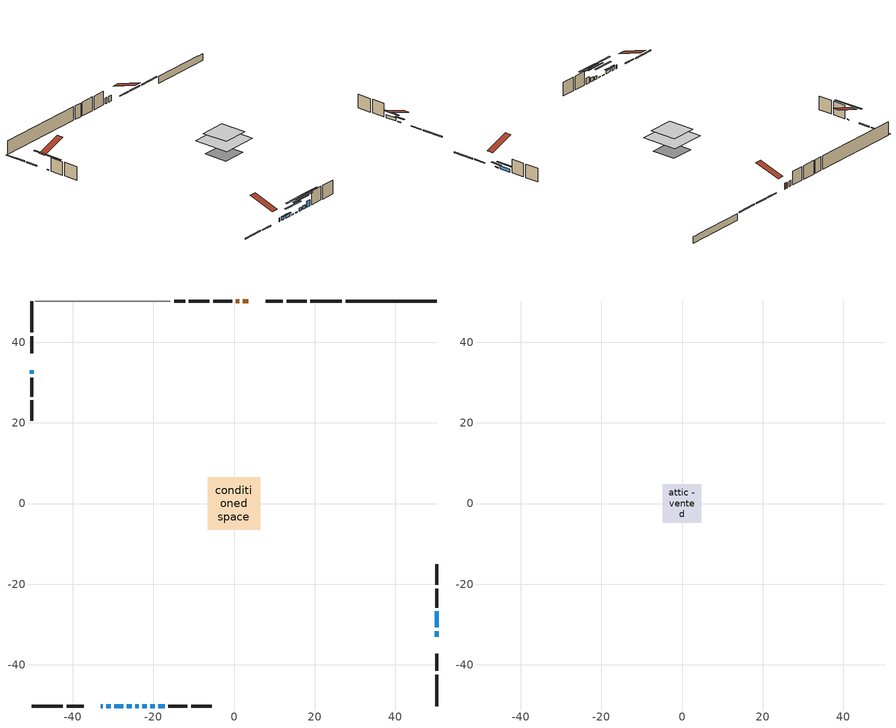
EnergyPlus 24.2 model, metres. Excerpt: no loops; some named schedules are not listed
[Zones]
conditioned space
 floor othersidecoefficients (Floor1 construction): -1.68,-1.68 -1.68,1.68 1.68,1.68 1.68,-1.68 z0.52
 floor adiabatic (AdiabaticFloorConstruction): -6.52,-6.52 -6.52,6.52 6.52,6.52 6.52,-6.52 z2.96
 floor foundation (Slab1 construction): -4.29,-4.29 -4.29,4.29 4.29,4.29 4.29,-4.29 z-1.92
 wall outside (RimJoist1 construction): 26.74,50.23 18.97,50.23 / -50.23,-50.23 -42.45,-50.23 / -50.23,50.23 -50.23,42.45 / 50.23,-50.23 50.23,-42.45 z0.52:0.82
 wall outside (RimJoist3 construction): 12.11,50.23 7.88,50.23 / -41.53,-50.23 -37.3,-50.23 / -50.23,41.53 -50.23,37.3 / 50.23,-41.53 50.23,-37.3 z0.52:0.82
 wall outside (AdiabaticWallConstruction 1): 3.58,50.23 2.21,50.23 z0.52:2.55
 wall outside (AdiabaticWallConstruction): -33,-50.23 -32.58,-50.23 z0.52:1.74; -31.66,-50.23 -30.59,-50.23 / 50.23,-30.75 50.23,-26.78 z0.52:1.59; -29.66,-50.23 -27.52,-50.23 / -22.71,-50.23 -21.69,-50.23 z0.52:1.54; -26.6,-50.23 -25.37,-50.23 z0.52:0.62; -24.45,-50.23 -23.63,-50.23 / -50.23,33 -50.23,32.18 / 50.23,-33 50.23,-31.67 z0.52:0.73; -20.76,-50.23 -19.69,-50.23 z0.52:1.84; -18.76,-50.23 -17.24,-50.23 z0.52:2.65
 wall outside (Wall1 construction): -0.47,50.23 -5.2,50.23 / -16.31,-50.23 -11.58,-50.23 / -50.23,31.25 -50.23,26.52 / 50.23,-25.86 50.23,-21.13 z0.52:5.4
 wall outside (Wall2 construction): -6.13,50.23 -11.22,50.23 / -10.65,-50.23 -5.56,-50.23 / -50.23,25.59 -50.23,20.51 / 50.23,-20.2 50.23,-15.11 z0.52:5.4
 wall foundation (FoundationWall1 construction): 27.67,50.23,-1.92 27.67,50.23,0.52 47.97,50.23,0.52 47.97,50.23,0.37 50.23,50.23,0.37 50.23,50.23,-1.92
 wall othersidecoefficients (RimJoist2 construction): 18.04,50.23 13.04,50.23 z0.52:0.82
 wall othersidecoefficients (AdiabaticWallConstruction 1): 1.28,50.23 0.45,50.23 z0.52:2.55
 wall othersidecoefficients (Wall3 construction): -12.15,50.23 -14.88,50.23 z0.52:5.4
 wall adiabatic (Wall4 construction): -15.81,50.23 -49.3,50.23 z0.52:5.4
 window (WindowConstruction 8): -32.99,-50.23 -32.58,-50.23 z0.52:1.74
 window (WindowConstruction 5): -31.66,-50.23 -30.59,-50.23 z0.52:1.59
 window (WindowConstruction 6): -29.66,-50.23 -27.52,-50.23 z0.52:1.53
 window (WindowConstruction 7): -26.6,-50.23 -25.38,-50.23 z0.52:0.62
 window (WindowConstruction 9): -24.45,-50.23 -23.63,-50.23 z0.52:0.72
 window (WindowConstruction 10): -50.23,32.99 -50.23,32.18 z0.52:0.72
 window (WindowConstruction): -22.7,-50.23 -21.69,-50.23 z0.52:1.53
 window (WindowConstruction 1): -20.76,-50.23 -19.69,-50.23 z0.52:1.84
 window (WindowConstruction 2): -18.76,-50.23 -17.24,-50.23 z0.52:2.65
 window (WindowConstruction 3): 50.23,-32.99 50.23,-31.67 z0.52:0.72
 window (WindowConstruction 4): 50.23,-30.75 50.23,-26.79 z0.52:1.59
 door (Door): 3.58,50.23 2.21,50.23 z0.52:2.55
 door inside (Door 1): 1.28,50.23 0.46,50.23 z0.52:2.55
 ceiling adiabatic (AdiabaticFloorConstruction): 6.52,-6.52 6.52,6.52 -6.52,6.52 -6.52,-6.52 z2.96
attic - vented
 floor to conditioned space (Floor2 construction Reversed): -4.76,-4.76 -4.76,4.76 4.76,4.76 4.76,-4.76 z5.4
 roof outside (Roof1 construction): 4.51,50.23,5.4 4.51,40.96,8.49 6.95,40.96,8.49 6.95,50.23,5.4; -33.92,-50.23,5.4 -33.92,-40.96,8.49 -36.37,-40.96,8.49 -36.37,-50.23,5.4; -50.23,33.92,5.4 -40.96,33.92,8.49 -40.96,36.37,8.49 -50.23,36.37,5.4; 50.23,-33.92,5.4 40.96,-33.92,8.49 40.96,-36.37,8.49 50.23,-36.37,5.4
shading: -30.29,-50.23 -31.95,-50.23 -31.95,-50.64 -30.29,-50.64 z1.89; -27.23,-50.23 -29.96,-50.23 -29.96,-50.64 -27.23,-50.64 z1.83; -22.03,-50.23 -29.95,-50.23 -29.95,-50.64 -22.03,-50.64 z3.97; -18.45,-50.23 -29.63,-50.23 -29.63,-50.64 -18.45,-50.64 z5.9; -50.23,27 -50.23,38.17 -50.64,38.17 -50.64,27 z5.9; -18.34,-50.23 -26.05,-50.23 -26.05,-50.64 -18.34,-50.64 z4.88; -16.34,-50.23 -24.11,-50.23 -24.11,-50.64 -16.34,-50.64 z5.19; -13.89,-50.23 -22.11,-50.23 -22.11,-50.64 -13.89,-50.64 z6; 50.23,-30.46 50.23,-34.21 50.64,-34.21 50.64,-30.46 z1.94; 50.23,-25.57 50.23,-31.97 50.64,-31.97 50.64,-25.57 z2.81
[Building]
Building 1: Terrain=Suburbs
[Site:Location]
Toronto Intl AP_ON: Latitude {deg}=43.68; Longitude {deg}=-79.63; Time Zone {hr}=-5; Elevation {m}=173; Keep Site Location Information=Yes
[Site:GroundTemperature:Shallow]
4.59119, 2.66285, 2.50842, 3.42352, 7.09712, 10.7536, 13.9236, 15.9317, 16.1023, 14.4691, 11.3799, 7.83558
[Site:WaterMainsTemperature]
Calculation Method=Schedule; Temperature Schedule=mains temperature schedule
[Material] Roughness=Rough; Thermal Absorptance=0.9
Name | Thickness {m} | Conductivity {W/m-K} | Density {kg/m3} | Specific Heat {J/kg-K} | Solar Absorptance | Visible Absorptance
asphalt or fiberglass shingles | 0.00635 | 0.162714 | 1121.4 | 1465.45 | 0.91 | 0.91
ceiling loosefill ins | 0.254 | 0.0480833 | 16.02 | 1046.75 | 0.7 | 0.7
ceiling stud and cavity | 0.1397 | 1.23958 | 65.682 | 1177.47 | 0.7 | 0.7
concrete 4.0 in. | 0.1016 | 1.803125 | 2242.8 | 837.4 | 0.7 | 0.7
concrete 8.0 in. | 0.2032 | 1.803125 | 2242.8 | 837.4 | 0.7 | 0.7
door material | 0.04445 | 0.053851 | 512.64 | 1214.23 | 0.7 | 0.7
door material 1 | 0.04445 | 0.340671 | 512.64 | 1214.23 | 0.7 | 0.7
exterior vertical ins | 0.00282596 | 0.029427 | 32.04 | 1214.23 | 0.7 | 0.7
floor covering | 0.0127 | 0.0433444 | 54.468 | 1339.84 | 0.6 | 0.6
floor rigid ins; rim joist rigid ins; rim joist rigid ins 1; wall rigid ins | 0.051816 | 0.029427 | 32.04 | 1214.23 | 0.7 | 0.7
floor rigid ins 1; wall rigid ins 2 | 0.512978 | 0.029427 | 32.04 | 1214.23 | 0.7 | 0.7
floor stud and cavity | 0.1397 | 0.112392 | 92.3553 | 1139.71 | 0.7 | 0.7
floor stud and cavity 1 | 0.1397 | 1.75129 | 37.0049 | 1207.88 | 0.7 | 0.7
furniture material conditioned space 1 | 0.1524 | 0.115458 | 640.8 | 1214.23 | 0.6 | 0.6
gypsum board | 0.0127 | 0.160291 | 801 | 837.4 | 0.6 | 0.6
gypsum board 1 | 0.0127 | 0.160291 | 801 | 837.4 | 0.7 | 0.7
osb sheathing 0.5 in. | 0.0127 | 0.115458 | 512.64 | 1214.23 | 0.7 | 0.7
osb sheathing 0.75 in. | 0.01905 | 0.115458 | 512.64 | 1214.23 | 0.7 | 0.7
osb sheathing 2.0 in. | 0.0508 | 0.115458 | 512.64 | 1214.23 | 0.7 | 0.7
rim joist stud and cavity | 0.0508 | 0.0405436 | 125.044 | 1163.47 | 0.6 | 0.6
rim joist stud and cavity 1 | 0.0508 | 0.0380544 | 125.044 | 1163.47 | 0.6 | 0.6
rim joist stud and cavity 2 | 0.0508 | 0.0334462 | 125.044 | 1163.47 | 0.6 | 0.6
wall rigid ins 1 | 0.051816 | 0.029427 | 32.04 | 1214.23 | 0.74 | 0.74
wall stud and cavity | 0.1397 | 0.152869 | 139.0536 | 1170.24 | 0.7 | 0.7
wall stud and cavity 1 | 0.1397 | 0.152282 | 139.0536 | 1170.24 | 0.7 | 0.7
wall stud and cavity 2 | 0.1397 | 0.200583 | 139.0536 | 1170.24 | 0.7 | 0.7
wall stud and cavity 3 | 0.1397 | 0.129312 | 139.0536 | 1170.24 | 0.7 | 0.7
wall stud and cavity 4 | 0.0889 | 0.380278 | 52.3479 | 1209.89 | 0.7 | 0.7
wall stud and cavity 5 | 0.0889 | 0.391764 | 83.0341 | 1211.67 | 0.7 | 0.7
wood siding | 0.0254 | 0.102417 | 544.68 | 1172.36 | 0.74 | 0.74
wood siding 1; wood siding 2; wood siding 3 | 0.0254 | 0.102417 | 544.68 | 1172.36 | 0.7 | 0.7
[WindowMaterial:SimpleGlazingSystem]
Name | U-Factor {W/m2-K} | Solar Heat Gain Coefficient
WindowMaterial | 2.33423 | 0.41
WindowMaterial 1 | 2.16161 | 0.56
WindowMaterial 2 | 2.28994 | 0.49
WindowMaterial 3 | 2.33593 | 0.37
WindowMaterial 4 | 2.234293 | 0.5
WindowMaterial 5 | 2.29505 | 0.45
WindowMaterial 6 | 2.29845 | 0.45
WindowMaterial 7 | 2.59996 | 0.04
WindowMaterial 8 | 6.93965 | 0.69
WindowMaterial 9 | 2.705567 | 0.17
[Construction]
AdiabaticFloorConstruction: floor stud and cavity 1, floor rigid ins 1, osb sheathing 0.75 in., floor covering
AdiabaticWallConstruction: wood siding 2, wall rigid ins 2, wall stud and cavity 4, gypsum board
AdiabaticWallConstruction 1: wood siding 3, wall rigid ins 2, wall stud and cavity 4, gypsum board
Door: door material
Door 1: door material 1
Floor1 construction: floor stud and cavity, floor rigid ins, osb sheathing 0.75 in., floor covering
Floor2 construction Reversed: gypsum board, ceiling stud and cavity, ceiling loosefill ins
FoundationWall1 construction: concrete 8.0 in., gypsum board 1
furniture construction conditioned space 1: furniture material conditioned space 1
PartitionWallConstruction: gypsum board, wall stud and cavity 5, gypsum board
RimJoist1 construction: wood siding 1, rim joist rigid ins, osb sheathing 2.0 in., rim joist stud and cavity
RimJoist2 construction: rim joist rigid ins 1, osb sheathing 2.0 in., rim joist stud and cavity 1
RimJoist3 construction: wood siding 1, rim joist rigid ins 1, osb sheathing 2.0 in., rim joist stud and cavity 2
Roof1 construction: asphalt or fiberglass shingles
Slab1 construction: concrete 4.0 in.
Wall1 construction: wood siding, wall rigid ins, osb sheathing 0.5 in., wall stud and cavity, gypsum board
Wall2 construction: wood siding, wall rigid ins, osb sheathing 0.5 in., wall stud and cavity 1, gypsum board
Wall3 construction: wall rigid ins 1, osb sheathing 0.5 in., wall stud and cavity 2, gypsum board
Wall4 construction: wall rigid ins 1, osb sheathing 0.5 in., wall stud and cavity 3, gypsum board
WindowConstruction: WindowMaterial
WindowConstruction 1: WindowMaterial 1
WindowConstruction 10; WindowConstruction 9: WindowMaterial 9
WindowConstruction 2: WindowMaterial 2
WindowConstruction 3: WindowMaterial 3
WindowConstruction 4: WindowMaterial 4
WindowConstruction 5: WindowMaterial 5
WindowConstruction 6: WindowMaterial 6
WindowConstruction 7: WindowMaterial 7
WindowConstruction 8: WindowMaterial 8
[Zone] Multiplier=1; Part of Total Floor Area=Yes
Name | Volume {m3}
attic - vented | 45.4357
conditioned space | 640.9
[Space]
Name | Zone | Volume {m3}
attic - vented 1 | attic - vented | 45.4357
conditioned space 1 | conditioned space | 640.9
[ZoneInfiltration:EffectiveLeakageArea]
infil attic - vented 1: Zone or Space=attic - vented 1; Schedule=Always On Discrete; Effective Air Leakage Area {cm2}=3748.14; Stack Coefficient=0.000214872; Wind Coefficient=9.90398e-06
[ZoneMixing]
whole house fan mix: Zone or Space=attic - vented; Schedule=Always On Continuous; Design Flow Rate Calculation Method=Flow/Zone; Design Flow Rate {m3/s}=0; Source Zone or Space=conditioned space
[SurfaceProperty:OtherSideCoefficients]
other non-freezing space: Combined Convective/Radiative Film Coefficient {W/m2-K}=8.35; Constant Temperature Coefficient=1; External Dry-Bulb Temperature Coefficient=0; Ground Temperature Coefficient=0; Wind Speed Coefficient=0; Zone Air Temperature Coefficient=0; Constant Temperature Schedule=other non-freezing space; Previous Other Side Temperature Coefficient=0
[SurfaceProperty:ExposedFoundationPerimeter]
Slab1: Exposed Perimeter Calculation Method=TotalExposedPerimeter; Total Exposed Perimeter {m}=22.555
[InternalMass] Zone or ZoneList=conditioned space; Space or SpaceList=conditioned space 1
Name | Construction | Surface Area {m2}
furniture mass conditioned space 1 | furniture construction conditioned space 1 | 101.964
partition wall mass | PartitionWallConstruction | 254.91
[Lights]
interior lighting: Zone or ZoneList or Space or SpaceList=conditioned space 1; Schedule=interior lighting schedule; Design Level Calculation Method=LightingLevel; Lighting Level {W}=343.2; Return Air Fraction=0; Fraction Radiant=0.6; Fraction Visible=0.2; Fraction Replaceable=1
[People]
occupants: Zone or ZoneList or Space or SpaceList=conditioned space 1; Number of People Schedule=occupants schedule; Number of People Calculation Method=People; Number of People=3; Fraction Radiant=0.314171; Sensible Heat Fraction=0.56303; Activity Level Schedule=occupants activity schedule; Carbon Dioxide Generation Rate {m3/s-W}=0; Enable ASHRAE 55 Comfort Warnings=No; Mean Radiant Temperature Calculation Type=EnclosureAveraged
[ElectricEquipment] Zone or ZoneList or Space or SpaceList=conditioned space 1; Design Level Calculation Method=EquipmentLevel
Name | Schedule | Design Level {W} | Fraction Latent | Fraction Radiant | Fraction Lost
clothes dryer | clothes dryer schedule | 140.772 | 0.015 | 0.081 | 0.85
clothes washer | clothes washer schedule | 32.1985 | 0.03 | 0.162 | 0.7
cooking range | cooking range schedule | 208.969 | 0.08 | 0.432 | 0.2
dishwasher | dishwasher schedule | 66.8632 | 0.3 | 0.18 | 0.4
fridge | fridge schedule | 72.9452 | 0 | 0.6 | 0
mech vent bath fan 0 | mech vent bath fan 0 schedule | 50.2 | 0 | 0 | 1
mech vent bath fan 1 | mech vent bath fan 1 schedule | 50.2 | 0 | 0 | 1
mech vent house fan | mech vent house fan schedule | 0 | 0 | 0 | 1
mech vent house fan cfis | mech vent house fan cfis schedule | 0 | 0 | 0 | 0
mech vent range fan 0 | mech vent range fan 0 schedule | 57 | 0 | 0 | 1
misc plug loads | misc plug loads schedule | 494.7 | 0.045 | 0.513 | 0.1
whole house fan | Always On Discrete | 0 | 0 | 0 | 1
[OtherEquipment] Zone or ZoneList or Space or SpaceList=conditioned space 1; Design Level Calculation Method=EquipmentLevel
Name | Fuel Type | Schedule | Design Level {W} | Fraction Latent | Fraction Radiant | Fraction Lost
clothes dryer 1 | Electricity | clothes dryer schedule | 0 | 0.015 | 0.081 | 0.85
cooking range 1 | Electricity | cooking range schedule | 0 | 0.08 | 0.432 | 0.2
general water use latent | None | general water use schedule | 59.3978 | 1 | 0 | 0
general water use sensible | None | general water use schedule | -58.539 | 0 | 0.6 | 0
mech vent house fan latent load | None | Always On Discrete | 0 | 1 | 0 | 0
mech vent house fan sensible load | None | Always On Discrete | 0 | 0 | 0 | 0
water heater energy adjustment1 | NaturalGas | Always On Discrete | 0.01 | 0 | 0 | 1
[ZoneInfiltration:DesignFlowRate] Zone or ZoneList or Space or SpaceList=conditioned space 1; Schedule=Always On Discrete; Design Flow Rate Calculation Method=Flow/Zone; Design Flow Rate {m3/s}=0
infil flow; natural vent flow; whole house fan flow
[AvailabilityManager:Scheduled]
central ac and furnace airloop Availability Manager: Schedule=Always On Discrete
[Foundation:Kiva]
Foundation Kiva 1: Initial Indoor Air Temperature {C}=18; Wall Height Above Grade {m}=0.519989; Wall Depth Below Slab {m}=0.2032; Custom Block Material Name 1=exterior vertical ins; Custom Block Depth 1 {m}=2.43998; Custom Block X Position 1 {m}=0.2159; Custom Block Z Position 1 {m}=0
[Foundation:Kiva:Settings]
Soil Conductivity {W/m-K}=0.849921; Soil Density {kg/m3}=1842.3; Soil Specific Heat {J/kg-K}=418.7; Ground Solar Absorptivity=0.9; Ground Thermal Absorptivity=0.9; Ground Surface Roughness {m}=0.03; Far-Field Width {m}=40; Deep-Ground Boundary Condition=ZeroFlux; Deep-Ground Depth {m}=40; Minimum Cell Dimension {m}=0.2; Maximum Cell Growth Coefficient=3; Simulation Timestep=Timestep
[Exterior:Lights]
exterior lighting: Schedule=exterior lighting schedule; Design Level {W}=75.6
[EnergyManagementSystem:GlobalVariable]
central_ac_and_furnace_airloop_Fan_RTF
infil_program_Qfan
infil_program_Qinf
natural_vent_program_Qnv
natural_vent_program_Qwhf
[EnergyManagementSystem:Sensor]
Name | Output:Variable or Output:Meter Index Key | Output:Variable or Output:Meter
airflow_gain | infil flow | Infiltration Sensible Heat Gain Energy
airflow_gain_1 | natural vent flow | Infiltration Sensible Heat Gain Energy
airflow_gain_2 | whole house fan flow | Infiltration Sensible Heat Gain Energy
airflow_loss | infil flow | Infiltration Sensible Heat Loss Energy
airflow_loss_1 | natural vent flow | Infiltration Sensible Heat Loss Energy
airflow_loss_2 | whole house fan flow | Infiltration Sensible Heat Loss Energy
clg_load_cond |  | Cooling:EnergyTransfer:Zone:CONDITIONED SPACE
clg_sp_s; clg_sp_s_1 | cooling setpoint | Schedule Value
clothes_dryer_exhaust_0_sch_s | clothes dryer exhaust 0 schedule | Schedule Value
cool_season | cooling season schedule | Schedule Value
htg_load_cond |  | Heating:EnergyTransfer:Zone:CONDITIONED SPACE
htg_sp_s; htg_sp_s_1 | heating setpoint | Schedule Value
ig_ee_conv | clothes dryer | Electric Equipment Convective Heating Energy
ig_ee_conv_2 | cooking range | Electric Equipment Convective Heating Energy
ig_ee_conv_4 | fridge | Electric Equipment Convective Heating Energy
ig_ee_conv_5 | misc plug loads | Electric Equipment Convective Heating Energy
ig_ee_conv_6 | whole house fan | Electric Equipment Convective Heating Energy
ig_ee_rad | clothes dryer | Electric Equipment Radiant Heating Energy
ig_ee_rad_2 | cooking range | Electric Equipment Radiant Heating Energy
ig_ee_rad_4 | fridge | Electric Equipment Radiant Heating Energy
ig_ee_rad_5 | misc plug loads | Electric Equipment Radiant Heating Energy
ig_ee_rad_6 | whole house fan | Electric Equipment Radiant Heating Energy
ig_lgt_conv | interior lighting | Lights Convective Heating Energy
ig_lgt_rad | interior lighting | Lights Radiant Heating Energy
ig_lgt_vis | interior lighting | Lights Visible Radiation Heating Energy
ig_oe_conv | clothes dryer 1 | Other Equipment Convective Heating Energy
ig_oe_conv_1 | cooking range 1 | Other Equipment Convective Heating Energy
ig_oe_conv_2 | general water use latent | Other Equipment Convective Heating Energy
ig_oe_conv_3 | general water use sensible | Other Equipment Convective Heating Energy
ig_oe_conv_4 | water heater energy adjustment1 | Other Equipment Convective Heating Energy
ig_oe_rad | clothes dryer 1 | Other Equipment Radiant Heating Energy
ig_oe_rad_1 | cooking range 1 | Other Equipment Radiant Heating Energy
ig_oe_rad_2 | general water use latent | Other Equipment Radiant Heating Energy
ig_oe_rad_3 | general water use sensible | Other Equipment Radiant Heating Energy
ig_oe_rad_4 | water heater energy adjustment1 | Other Equipment Radiant Heating Energy
ig_ppl_conv | occupants | People Convective Heating Energy
ig_ppl_rad | occupants | People Radiant Heating Energy
im_conv | furniture mass conditioned space 1 | Surface Inside Face Convection Heat Gain Energy
im_conv_1 | partition wall mass | Surface Inside Face Convection Heat Gain Energy
im_ig | furniture mass conditioned space 1 | Surface Inside Face Internal Gains Radiation Heat Gain Energy
im_ig_1 | partition wall mass | Surface Inside Face Internal Gains Radiation Heat Gain Energy
im_lgt | furniture mass conditioned space 1 | Surface Inside Face Lights Radiation Heat Gain Energy
im_lgt_1 | partition wall mass | Surface Inside Face Lights Radiation Heat Gain Energy
im_sol | furniture mass conditioned space 1 | Surface Inside Face Solar Radiation Heat Gain Energy
im_sol_1 | partition wall mass | Surface Inside Face Solar Radiation Heat Gain Energy
im_surf | furniture mass conditioned space 1 | Surface Inside Face Net Surface Thermal Radiation Heat Gain Energy
im_surf_1 | partition wall mass | Surface Inside Face Net Surface Thermal Radiation Heat Gain Energy
mech_vent_bath_fan_0_sch_s | mech vent bath fan 0 schedule | Schedule Value
mech_vent_bath_fan_1_sch_s | mech vent bath fan 1 schedule | Schedule Value
mech_vent_range_fan_0_sch_s | mech vent range fan 0 schedule | Schedule Value
mv_conv | mech vent bath fan 0 | Electric Equipment Convective Heating Energy
mv_conv_1 | mech vent bath fan 1 | Electric Equipment Convective Heating Energy
mv_conv_2 | mech vent house fan | Electric Equipment Convective Heating Energy
mv_conv_3 | mech vent house fan cfis | Electric Equipment Convective Heating Energy
mv_conv_4 | mech vent range fan 0 | Electric Equipment Convective Heating Energy
mv_conv_5 | mech vent house fan latent load | Other Equipment Convective Heating Energy
mv_conv_6 | mech vent house fan sensible load | Other Equipment Convective Heating Energy
mv_rad | mech vent bath fan 0 | Electric Equipment Radiant Heating Energy
mv_rad_1 | mech vent bath fan 1 | Electric Equipment Radiant Heating Energy
mv_rad_2 | mech vent house fan | Electric Equipment Radiant Heating Energy
mv_rad_3 | mech vent house fan cfis | Electric Equipment Radiant Heating Energy
mv_rad_4 | mech vent range fan 0 | Electric Equipment Radiant Heating Energy
mv_rad_5 | mech vent house fan latent load | Other Equipment Radiant Heating Energy
mv_rad_6 | mech vent house fan sensible load | Other Equipment Radiant Heating Energy
natural_vent_s | natural vent schedule | Schedule Value
oa_temp |  | Site Outdoor Air Drybulb Temperature
out_pb_s |  | Site Outdoor Air Barometric Pressure
out_wt_s |  | Site Outdoor Air Humidity Ratio
site_vw_s |  | Site Wind Speed
ss_back_out | Window1 | Surface Window Shortwave from Zone Back Out Window Heat Transfer Rate
ss_back_out_1 | Window11 | Surface Window Shortwave from Zone Back Out Window Heat Transfer Rate
ss_back_out_10 | Window8 | Surface Window Shortwave from Zone Back Out Window Heat Transfer Rate
ss_back_out_2 | Window12 | Surface Window Shortwave from Zone Back Out Window Heat Transfer Rate
ss_back_out_3 | Window14 | Surface Window Shortwave from Zone Back Out Window Heat Transfer Rate
ss_back_out_4 | Window16 | Surface Window Shortwave from Zone Back Out Window Heat Transfer Rate
ss_back_out_5 | Window17 | Surface Window Shortwave from Zone Back Out Window Heat Transfer Rate
ss_back_out_6 | Window3 | Surface Window Shortwave from Zone Back Out Window Heat Transfer Rate
ss_back_out_7 | Window5 | Surface Window Shortwave from Zone Back Out Window Heat Transfer Rate
ss_back_out_8 | Window6 | Surface Window Shortwave from Zone Back Out Window Heat Transfer Rate
ss_back_out_9 | Window7 | Surface Window Shortwave from Zone Back Out Window Heat Transfer Rate
ss_conv | Door1 | Surface Inside Face Convection Heat Gain Energy
ss_conv_1 | Door3 | Surface Inside Face Convection Heat Gain Energy
ss_conv_10 | Window6 | Surface Inside Face Convection Heat Gain Energy
ss_conv_11 | Window7 | Surface Inside Face Convection Heat Gain Energy
ss_conv_12 | Window8 | Surface Inside Face Convection Heat Gain Energy
ss_conv_2 | Window1 | Surface Inside Face Convection Heat Gain Energy
ss_conv_3 | Window11 | Surface Inside Face Convection Heat Gain Energy
ss_conv_4 | Window12 | Surface Inside Face Convection Heat Gain Energy
ss_conv_5 | Window14 | Surface Inside Face Convection Heat Gain Energy
ss_conv_6 | Window16 | Surface Inside Face Convection Heat Gain Energy
ss_conv_7 | Window17 | Surface Inside Face Convection Heat Gain Energy
ss_conv_8 | Window3 | Surface Inside Face Convection Heat Gain Energy
ss_conv_9 | Window5 | Surface Inside Face Convection Heat Gain Energy
ss_ig | Door1 | Surface Inside Face Internal Gains Radiation Heat Gain Energy
ss_ig_1 | Door3 | Surface Inside Face Internal Gains Radiation Heat Gain Energy
ss_ig_10 | Window6 | Surface Inside Face Internal Gains Radiation Heat Gain Energy
ss_ig_11 | Window7 | Surface Inside Face Internal Gains Radiation Heat Gain Energy
ss_ig_12 | Window8 | Surface Inside Face Internal Gains Radiation Heat Gain Energy
ss_ig_2 | Window1 | Surface Inside Face Internal Gains Radiation Heat Gain Energy
ss_ig_3 | Window11 | Surface Inside Face Internal Gains Radiation Heat Gain Energy
ss_ig_4 | Window12 | Surface Inside Face Internal Gains Radiation Heat Gain Energy
ss_ig_5 | Window14 | Surface Inside Face Internal Gains Radiation Heat Gain Energy
ss_ig_6 | Window16 | Surface Inside Face Internal Gains Radiation Heat Gain Energy
ss_ig_7 | Window17 | Surface Inside Face Internal Gains Radiation Heat Gain Energy
ss_ig_8 | Window3 | Surface Inside Face Internal Gains Radiation Heat Gain Energy
ss_ig_9 | Window5 | Surface Inside Face Internal Gains Radiation Heat Gain Energy
ss_lgt | Door1 | Surface Inside Face Lights Radiation Heat Gain Energy
ss_lgt_1 | Door3 | Surface Inside Face Lights Radiation Heat Gain Energy
ss_sol | Door1 | Surface Inside Face Solar Radiation Heat Gain Energy
ss_sol_1 | Door3 | Surface Inside Face Solar Radiation Heat Gain Energy
ss_surf | Door1 | Surface Inside Face Net Surface Thermal Radiation Heat Gain Energy
ss_surf_1 | Door3 | Surface Inside Face Net Surface Thermal Radiation Heat Gain Energy
ss_surf_10 | Window6 | Surface Inside Face Net Surface Thermal Radiation Heat Gain Energy
ss_surf_11 | Window7 | Surface Inside Face Net Surface Thermal Radiation Heat Gain Energy
ss_surf_12 | Window8 | Surface Inside Face Net Surface Thermal Radiation Heat Gain Energy
ss_surf_2 | Window1 | Surface Inside Face Net Surface Thermal Radiation Heat Gain Energy
ss_surf_3 | Window11 | Surface Inside Face Net Surface Thermal Radiation Heat Gain Energy
ss_surf_4 | Window12 | Surface Inside Face Net Surface Thermal Radiation Heat Gain Energy
ss_surf_5 | Window14 | Surface Inside Face Net Surface Thermal Radiation Heat Gain Energy
ss_surf_6 | Window16 | Surface Inside Face Net Surface Thermal Radiation Heat Gain Energy
ss_surf_7 | Window17 | Surface Inside Face Net Surface Thermal Radiation Heat Gain Energy
ss_surf_8 | Window3 | Surface Inside Face Net Surface Thermal Radiation Heat Gain Energy
ss_surf_9 | Window5 | Surface Inside Face Net Surface Thermal Radiation Heat Gain Energy
